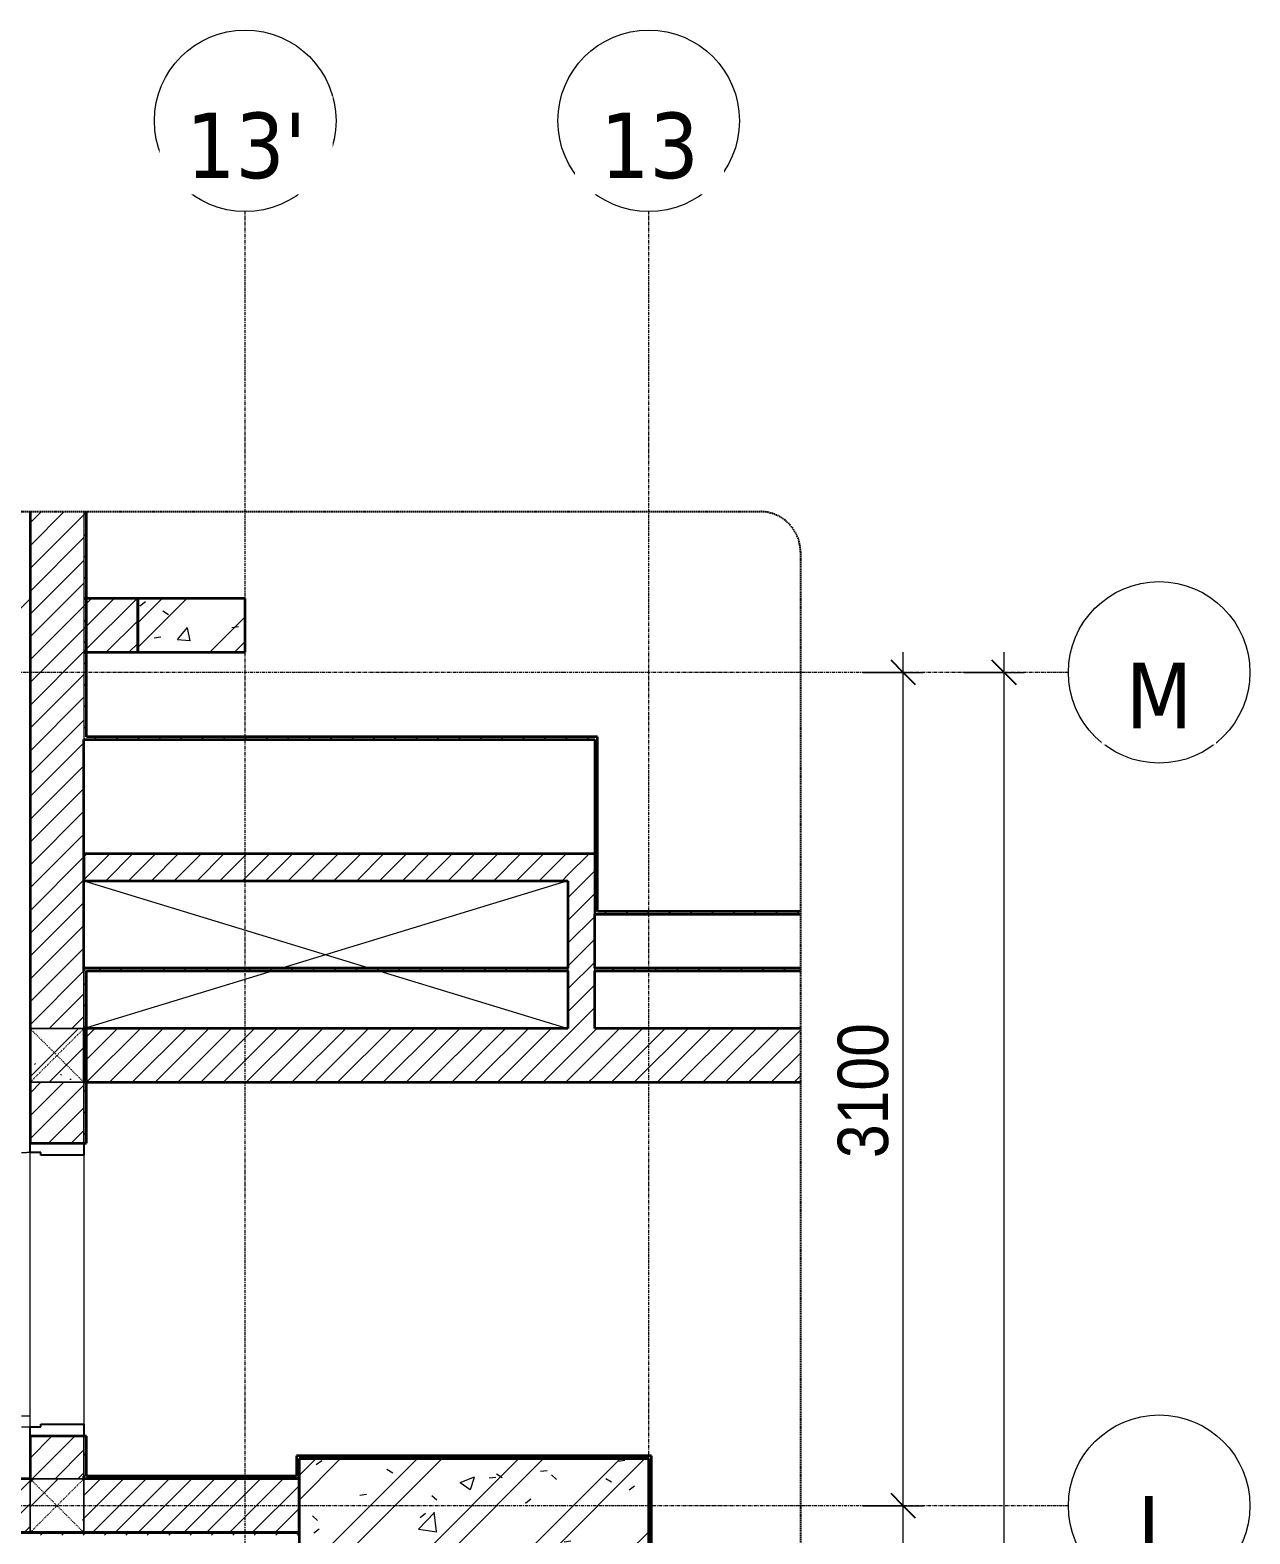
# Model space of a CAD drawing. Header units: millimetres. Extents: x 94264 to 187823, y -5375 to 75426.
# Drawn here: x 142974 to 147510, y 69832 to 75426 of the extents above; entities that cross this region are included whole.
import ezdxf

# ---------------------------------------------------------------- set-up
doc = ezdxf.new("R2010")
doc.units = ezdxf.units.MM
for name, pattern in [('Dash', [6, 3, -3]), ('Dash - Tight', [4.5, 3, -1.5]), ('Grid Line', [22.225, 12.7, -3.175, 3.175, -3.175]), ('Hidden', [7.14375, 4.7625, -2.38125])]:
    doc.linetypes.add(name, pattern=pattern)
for name, color, linetype, lineweight in [('0-2', 10, 'Continuous', 5), ('0-3', 10, 'Continuous', 18), ('A-ANNO-DIMS', 211, 'Continuous', 9), ('A-ANNO-DIMS-75', 211, 'Continuous', 9), ('A-DETL-GENF-2', 92, 'Dash - Tight', 18), ('A-DETL-GENF-3', 92, 'Hidden', 25), ('A-DOOR', 31, 'Continuous', 18), ('A-DOOR-FRAM', 31, 'Continuous', 25), ('A-WALL', 113, 'Continuous', 18), ('A-WALL-1', 113, 'Continuous', 35), ('A-WALL-PATT-1', 111, 'Continuous', 18), ('A-WALL-PATT-2', 9, 'Continuous', 18), ('A-WALL-PATT-3', 10, 'Continuous', 18), ('I-WALL-1', 250, 'Continuous', 35), ('I-WALL-3', 2, 'Continuous', 35), ('S-COLS', 52, 'Continuous', 18), ('S-COLS-1', 9, 'Continuous', 18), ('S-COLS-2', 250, 'Continuous', 35), ('S-COLS-4', 52, 'Dash', 18), ('S-COLS-5', 52, 'Continuous', 35), ('S-COLS-HDLN', 52, 'Dash', 18), ('S-GRID-1', 1, 'Grid Line', 9), ('S-GRID-IDEN', 1, 'Continuous', 9)]:
    doc.layers.add(name, color=color, linetype=linetype, lineweight=lineweight)
doc.styles.add('Tahoma_B', font='tahomabd.ttf', dxfattribs={"height": 243.75})
doc.styles.add('UTM Avo', font='', dxfattribs={"width": 0.9, "height": 187.5})
doc.styles.get('UTM Avo').set_extended_font_data('UTM Avo')
doc.dimstyles.new('1_Dim_chi_tiet_2_5', dxfattribs={"dimscale": 304.8, "dimtxt": 187.368928, "dimasz": 0.295276, "dimexe": 0.246063, "dimexo": 0.0625, "dimgap": 0.024606, "dimtad": 1, "dimdec": 0, "dimrnd": 5, "dimzin": 0, "dimdsep": 46, "dimtxsty": 'UTM Avo', "dimblk1": 'OBLIQUE', "dimblk2": 'OBLIQUE', "dimsah": 1, "dimcen": 0.09, "dimdle": 0.246063, "dimazin": 0, "dimtfac": 1, "dimtdec": 4, "dimtix": 1, "dimtmove": 0, "dimatfit": 3, "dimfxl": 0.492126, "dimfxlon": 1, "dimtvp": 1, "dimtolj": 1, "dimtzin": 0, "dimarcsym": 2})
pattern_1 = [(45, (0, 0), (-188.5854, 188.5854), []), (45, (0, 285.75), (-188.5854, 188.5854), [])]
pattern_2 = [(50, (0, 0), (546.5526, -47.8174), [57.15, -628.65]), (355, (0, 0), (-105.7283, 573.17), [45.72, -502.92]), (100.451, (45.55, -4), (440.8275, 525.35), [48.57, -534.27]), (46.184, (0, 152.4), (813.2367, -126.1284), [85.725, -942.975]), (96.636, (67.8, 141.9), (712.2074, 742.2826), [72.855, -801.405]), (351.184, (0, 152.4), (712.215, 742.276), [68.58, -754.38]), (21, (76.2, 114.3), (454.8433, -306.796), [57.15, -628.65]), (326, (76.2, 114.3), (185.4063, 552.5638), [45.72, -502.92]), (71.451, (114.1, 88.73), (640.2512, 245.7641), [48.57, -534.27]), (37.5, (0, 0), (9.26637, 253.66504), [25.146, -471.678, 25.146, -485.394, -504.825]), (37.5, (0, 0), (9.26637, 253.66504), [-1007.364, 25.146, -479.679]), (7.5, (0, 0), (200.45944, 300.5414), [25.146, -265.938, 25.146, -460.248, -192.405]), (7.5, (0, 0), (200.45944, 300.5414), [-776.478, 25.146, -167.259]), (327.5, (-169.93, 0), (406.77284, -17.18643), [25.146, -165.354, 25.146, -569.214, -788.67]), (327.5, (-169.93, 0), (406.77284, -17.18643), [-784.86, 25.146, -763.524]), (317.5, (-246.13, 0), (444.3881, 76.2803), [25.146, -222.504, 25.146, -369.57, -560.07]), (317.5, (-246.13, 0), (444.3881, 76.2803), [-642.366, 25.146, -534.924])]
pattern_3 = [(45, (28821.75, 0), (-39.774756, 39.774756), [])]
pattern_4 = [(45, (28821.75, 0), (-42.426407, 42.426407), [])]
pattern_5 = [(50, (28821.75, 0), (546.5526, -47.8174), [57.15, -628.65]), (355, (28821.75, 0), (-105.7283, 573.17), [45.72, -502.92]), (100.451, (28867.3, -4), (440.8275, 525.35), [48.57, -534.27]), (46.184, (28821.75, 152.4), (813.2367, -126.1284), [85.725, -942.975]), (96.636, (28889.5, 141.9), (712.2074, 742.2826), [72.855, -801.405]), (351.184, (28821.75, 152.4), (712.215, 742.276), [68.58, -754.38]), (21, (28897.95, 114.3), (454.8433, -306.796), [57.15, -628.65]), (326, (28897.95, 114.3), (185.4063, 552.5638), [45.72, -502.92]), (71.451, (28935.85, 88.73), (640.2512, 245.764), [48.57, -534.27]), (37.5, (28821.75, 0), (9.26637, 253.66504), [5.029, -491.795, 5.029, -505.511, -504.825]), (37.5, (28821.75, 0), (9.26637, 253.66504), [-1007.364, 5.029, -499.796]), (7.5, (28821.75, 0), (200.45944, 300.5414), [5.029, -286.055, 5.029, -480.365, -192.405]), (7.5, (28821.75, 0), (200.45944, 300.5414), [-776.478, 5.029, -187.376]), (327.5, (28651.82, 0), (406.77284, -17.18643), [5.029, -185.471, 5.029, -589.331, -788.67]), (327.5, (28651.82, 0), (406.77284, -17.18643), [-784.86, 5.029, -783.641]), (317.5, (28575.62, 0), (444.3881, 76.2803), [5.029, -242.621, 5.029, -389.687, -560.07]), (317.5, (28575.62, 0), (444.3881, 76.2803), [-642.366, 5.029, -555.041]), (45, (28821.75, 0), (-188.5854, 188.5854), []), (45, (28821.75, 285.75), (-188.5854, 188.5854), [])]

# ---------------------------------------------------------------- blocks, each defined once
blk = doc.blocks.new('NCV_TKTC_KET CAU_rvt-2-TKCS_RAMP DỐC 2 - MẶT BẰNG TẦNG 1')
at = {"layer": 'S-COLS-1'}
h = blk.add_hatch(dxfattribs=at)
h.set_pattern_fill('FP_5', color=256, style=0, pattern_type=2)
h.set_pattern_definition(pattern_1)
h.paths.add_polyline_path([(114952.6, 73111.9), (114952.6, 73311.9), (114552.6, 73311.9), (114552.6, 73111.9)])
h = blk.add_hatch(dxfattribs=at)
h.set_pattern_fill('FP_6', color=256, style=0, pattern_type=2)
h.set_pattern_definition(pattern_2)
h.paths.add_polyline_path([(114952.6, 73111.9), (114952.6, 73311.9), (114552.6, 73311.9), (114552.6, 73111.9)])
h = blk.add_hatch(dxfattribs=at)
h.set_pattern_fill('FP_5', color=256, style=0, pattern_type=2)
h.set_pattern_definition(pattern_1)
h.paths.add_polyline_path([(116452.6, 69761.9), (116452.6, 70111.9), (115152.6, 70111.9), (115152.6, 69761.9)])
h = blk.add_hatch(dxfattribs=at)
h.set_pattern_fill('FP_6', color=256, style=0, pattern_type=2)
h.set_pattern_definition(pattern_2)
h.paths.add_polyline_path([(116452.6, 69761.9), (116452.6, 70111.9), (115152.6, 70111.9), (115152.6, 69761.9)])
at = {"layer": 'S-COLS-2'}
for p, q in [((114552.6, 73311.9), (114552.6, 73111.9)), ((114952.6, 73311.9), (114552.6, 73311.9)), ((114952.6, 73111.9), (114952.6, 73311.9)), ((114552.6, 73111.9), (114952.6, 73111.9)), ((116452.6, 70111.9), (115152.6, 70111.9)), ((115152.6, 70111.9), (115152.6, 69761.9)), ((116452.6, 69761.9), (116452.6, 70111.9))]:
    blk.add_line(p, q, dxfattribs=at)
blk = doc.blocks.new('NCV_TKTC_TANG 1_rvt-2-TKCS_RAMP DỐC 2 - MẶT BẰNG TẦNG 1')
at = {"layer": 'A-WALL-PATT-2'}
h = blk.add_hatch(dxfattribs=at)
h.set_pattern_fill('FP_1', color=256, style=0, pattern_type=2)
h.set_pattern_definition([(45, (0, 0), (-42.426407, 42.426407), [])])
h.paths.add_polyline_path([(114152.6, 73236.9), (114152.6, 73336.9), (112352.6, 73336.9), (112352.6, 73236.9), (113844.7, 73236.9)])
at = {"layer": 'A-WALL-PATT-3'}
h = blk.add_hatch(dxfattribs=at)
h.set_pattern_fill('FP_7', color=256, style=0, pattern_type=2)
h.set_pattern_definition([(45, (0, 0), (-39.774756, 39.774756), [])])
h.paths.add_polyline_path([(115142.6, 69826.9), (115152.6, 69826.9), (115152.6, 69836.9), (112152.6, 69836.9), (112152.6, 69826.9), (114491.3, 69826.9)])
at = {"layer": 'I-WALL-1'}
for p, q in [((115152.6, 69836.9), (112152.6, 69836.9)), ((115152.6, 69826.9), (115152.6, 69836.9))]:
    blk.add_line(p, q, dxfattribs=at)
blk = doc.blocks.new('FD_05 - FD_05-1000x2200mm-835433-TKCS_RAMP DỐC 2 - MẶT BẰNG TẦNG 1')
at = {"layer": 'A-DETL-GENF-2'}
for p, q in [((510, -100), (470, -100)), ((470, -100), (470, -1120)), ((510, -1120), (510, -100)), ((470, -1120), (510, -1120))]:
    blk.add_line(p, q, dxfattribs=at)
blk.add_arc((510, -100), 1020, 180, 267.7525, dxfattribs=at)
at = {"layer": 'A-DOOR-FRAM'}
for p, q in [((-545, 100), (-500, 100)), ((-545, -100), (-545, 100)), ((-500, 100), (-500, -60)), ((500, 100), (545, 100)), ((500, -60), (500, 100)), ((545, 100), (545, -100)), ((-510, -100), (-545, -100)), ((-500, -60), (-510, -60)), ((-510, -60), (-510, -100)), ((510, -60), (500, -60)), ((510, -100), (510, -60)), ((545, -100), (510, -100))]:
    blk.add_line(p, q, dxfattribs=at)
blk = doc.blocks.new('G1_SOF - BO TRU - 200x200-3051103-TKCS_RAMP DỐC 2 - MẶT BẰNG TẦNG 1')
at = {"layer": 'S-COLS-HDLN'}
for p, q in [((-100, -100), (100, 100)), ((100, -100), (-100, 100))]:
    blk.add_line(p, q, dxfattribs=at)
blk = doc.blocks.new('BORDER VIEW - BORDER VIEW-2145816-TKCS_RAMP DỐC 2 - MẶT BẰNG TẦNG 1')
at = {"layer": 'A-DETL-GENF-3'}
for p, q in [((150, 12837.9), (20414.4, 12837.9)), ((20564.4, 12687.9), (20564.4, 150))]:
    blk.add_line(p, q, dxfattribs=at)
blk.add_arc((20414.4, 12687.9), 150, 0, 90, dxfattribs=at)
blk = doc.blocks.new('Grid - M_Grid Head - Circle-353313-TKCS_RAMP DỐC 2 - MẶT BẰNG TẦNG 1')
at = {"layer": 'S-GRID-IDEN'}
blk.add_circle((0, 0), 4.5, dxfattribs=at)
blk = doc.blocks.new('DIMBLOCK23-TKCS_RAMP DỐC 2 - MẶT BẰNG TẦNG 1')
at = {"layer": 'A-ANNO-DIMS-75'}
for p, q in [((146070.7, 69936.9), (146295.7, 69936.9)), ((146220.7, 69936.9), (146070.7, 69936.9)), ((146220.7, 61661.9), (146220.7, 69936.9)), ((146070.7, 61736.9), (146295.7, 61736.9)), ((146220.7, 61736.9), (146070.7, 61736.9))]:
    blk.add_line(p, q, dxfattribs=at)
at = {"layer": 'A-ANNO-DIMS-75', "lineweight": 25}
for p, q in [((146220.7, 69936.9), (146175.7, 69981.9)), ((146220.7, 69936.9), (146265.7, 69891.9)), ((146220.7, 61736.9), (146175.7, 61781.9)), ((146220.7, 61736.9), (146265.7, 61691.9))]:
    blk.add_line(p, q, dxfattribs=at)
at = {"layer": 'A-ANNO-DIMS-75', "color": 0, "insert": (145977.1, 65580.2), "char_height": 187.5, "width": 616.236, "attachment_point": 1, "rotation": 90, "line_spacing_factor": 1.110334, "style": 'UTM Avo'}
blk.add_mtext('8200', dxfattribs=at)
blk = doc.blocks.new('_Oblique')
at = {"color": 0, "linetype": 'ByBlock', "lineweight": -2}
blk.add_line((-0.5, -0.5), (0.5, 0.5), dxfattribs=at)
blk = doc.blocks.new('DIMBLOCK24-TKCS_RAMP DỐC 2 - MẶT BẰNG TẦNG 1')
at = {"layer": 'A-ANNO-DIMS-75', "lineweight": 25}
for p, q in [((146220.7, 73036.9), (146175.7, 73081.9)), ((146220.7, 73036.9), (146265.7, 72991.9)), ((146220.7, 69936.9), (146175.7, 69981.9)), ((146220.7, 69936.9), (146265.7, 69891.9))]:
    blk.add_line(p, q, dxfattribs=at)
at = {"layer": 'A-ANNO-DIMS-75'}
for p, q in [((146220.7, 69936.9), (146220.7, 73111.9)), ((146070.7, 73036.9), (146295.7, 73036.9)), ((146220.7, 73036.9), (146070.7, 73036.9)), ((146070.7, 69936.9), (146295.7, 69936.9)), ((146220.7, 69936.9), (146070.7, 69936.9))]:
    blk.add_line(p, q, dxfattribs=at)
at = {"layer": 'A-ANNO-DIMS-75', "color": 0, "insert": (145977.1, 71230.1), "char_height": 187.5, "width": 616.236, "attachment_point": 1, "rotation": 90, "line_spacing_factor": 1.110334, "style": 'UTM Avo'}
blk.add_mtext('3100', dxfattribs=at)
blk = doc.blocks.new('DIMBLOCK25-TKCS_RAMP DỐC 2 - MẶT BẰNG TẦNG 1')
at = {"layer": 'A-ANNO-DIMS-75', "lineweight": 25}
for p, q in [((146595.7, 73036.9), (146550.7, 73081.9)), ((146595.7, 73036.9), (146640.7, 72991.9)), ((146595.7, 61736.9), (146550.7, 61781.9)), ((146595.7, 61736.9), (146640.7, 61691.9))]:
    blk.add_line(p, q, dxfattribs=at)
at = {"layer": 'A-ANNO-DIMS-75'}
for p, q in [((146595.7, 61661.9), (146595.7, 73111.9)), ((146445.7, 73036.9), (146670.7, 73036.9)), ((146595.7, 73036.9), (146445.7, 73036.9)), ((146445.7, 61736.9), (146670.7, 61736.9)), ((146595.7, 61736.9), (146445.7, 61736.9))]:
    blk.add_line(p, q, dxfattribs=at)
at = {"layer": 'A-ANNO-DIMS-75', "color": 0, "insert": (146352.1, 67066), "char_height": 187.5, "width": 770.294, "attachment_point": 1, "rotation": 90, "line_spacing_factor": 1.110334, "style": 'UTM Avo'}
blk.add_mtext('11300', dxfattribs=at)

msp = doc.modelspace()

# ---------------------------------------------------------------- hatches: boundary and pattern name
at = {"layer": 'A-WALL-PATT-1'}
h = msp.add_hatch(dxfattribs=at)
h.set_pattern_fill('FP_1', color=256, style=0, pattern_type=2)
h.set_pattern_definition(pattern_4)
h.paths.add_polyline_path([(143174.3, 70036.9), (143174.3, 70195.3), (142974.3, 70195.3), (142974.3, 70036.9)])
h.paths.add_polyline_path([(142974.3, 71285.3), (143174.3, 71285.3), (143174.3, 71511.9), (142974.3, 71511.9)])
h.paths.add_polyline_path([(143174.3, 71711.9), (143174.3, 73634.9), (142974.3, 73634.9), (142974.3, 71711.9)])
h = msp.add_hatch(dxfattribs=at)
h.set_pattern_fill('FP_7', color=256, style=0, pattern_type=2)
h.set_pattern_definition(pattern_3)
h.paths.add_polyline_path([(143174.3, 72796.9), (143184.3, 72796.9), (143184.3, 73634.9), (143174.3, 73634.9), (143174.3, 72847.7)])
h = msp.add_hatch(dxfattribs=at)
h.set_pattern_fill('FP_1', color=256, style=0, pattern_type=2)
h.set_pattern_definition(pattern_4)
h.paths.add_polyline_path([(143174.3, 73111.9), (143374.3, 73111.9), (143374.3, 73311.9), (143174.3, 73311.9), (143174.3, 73286.7)])
h = msp.add_hatch(dxfattribs=at)
h.set_pattern_fill('FP_7', color=256, style=0, pattern_type=2)
h.set_pattern_definition(pattern_3)
h.paths.add_polyline_path([(143174.3, 72786.9), (145074.3, 72786.9), (145074.3, 72796.9), (143174.3, 72796.9)])
h = msp.add_hatch(dxfattribs=at)
h.set_pattern_fill('FP_7', color=256, style=0, pattern_type=2)
h.set_pattern_definition(pattern_3)
h.paths.add_polyline_path([(145074.3, 72136.9), (145084.3, 72136.9), (145084.3, 72796.9), (145074.3, 72796.9), (145074.3, 72786.9)])
h = msp.add_hatch(dxfattribs=at)
h.set_pattern_fill('FP_1', color=256, style=0, pattern_type=2)
h.set_pattern_definition(pattern_4)
h.paths.add_polyline_path([(143174.3, 72261.9), (144974.3, 72261.9), (144974.3, 72361.9), (143174.3, 72361.9)])
h = msp.add_hatch(dxfattribs=at)
h.set_pattern_fill('FP_1', color=256, style=0, pattern_type=2)
h.set_pattern_definition(pattern_4)
h.paths.add_polyline_path([(144974.3, 71711.9), (145074.3, 71711.9), (145074.3, 72361.9), (144974.3, 72361.9), (144974.3, 71926.9)])
h = msp.add_hatch(dxfattribs=at)
h.set_pattern_fill('FP_7', color=256, style=0, pattern_type=2)
h.set_pattern_definition(pattern_3)
h.paths.add_polyline_path([(145838.7, 72136.9), (145838.7, 72146.9), (145084.3, 72146.9), (145084.3, 72136.9)])
h = msp.add_hatch(dxfattribs=at)
h.set_pattern_fill('FP_7', color=256, style=0, pattern_type=2)
h.set_pattern_definition(pattern_3)
h.paths.add_polyline_path([(145838.7, 71926.9), (145838.7, 71936.9), (145074.3, 71936.9), (145074.3, 71926.9)])
h.paths.add_polyline_path([(143313.1, 71926.9), (144974.3, 71926.9), (144974.3, 71936.9), (143174.3, 71936.9), (143174.3, 71926.9), (143184.3, 71926.9)])
h = msp.add_hatch(dxfattribs=at)
h.set_pattern_fill('FP_7', color=256, style=0, pattern_type=2)
h.set_pattern_definition(pattern_3)
h.paths.add_polyline_path([(143184.3, 70046.9), (143184.3, 70195.3), (143174.3, 70195.3), (143174.3, 70046.9)])
h.paths.add_polyline_path([(143184.3, 71285.3), (143184.3, 71926.9), (143174.3, 71926.9), (143174.3, 71285.3)])
h = msp.add_hatch(dxfattribs=at)
h.set_pattern_fill('FP_1', color=256, style=0, pattern_type=2)
h.set_pattern_definition(pattern_4)
h.paths.add_polyline_path([(143174.3, 71511.9), (145074.3, 71511.9), (145074.3, 71711.9), (143174.3, 71711.9)])
h = msp.add_hatch(dxfattribs=at)
h.set_pattern_fill('FP_1', color=256, style=0, pattern_type=2)
h.set_pattern_definition(pattern_4)
h.paths.add_polyline_path([(145838.7, 71511.9), (145838.7, 71711.9), (145074.3, 71711.9), (145074.3, 71511.9)])
h = msp.add_hatch(dxfattribs=at)
h.set_pattern_fill('FP_7', color=256, style=0, pattern_type=2)
h.set_pattern_definition(pattern_3)
h.paths.add_polyline_path([(145274.4, 70111.9), (145284.4, 70111.9), (145284.4, 70121.9), (143964.3, 70121.9), (143964.3, 70111.9), (143974.3, 70111.9)])
h = msp.add_hatch(dxfattribs=at)
h.set_pattern_fill('FP_7', color=256, style=0, pattern_type=2)
h.set_pattern_definition(pattern_3)
h.paths.add_polyline_path([(143974.3, 70036.9), (143974.3, 70111.9), (143964.3, 70111.9), (143964.3, 70036.9)])
h = msp.add_hatch(dxfattribs=at)
h.set_pattern_fill('FP_7', color=256, style=0, pattern_type=2)
h.set_pattern_definition(pattern_3)
h.paths.add_polyline_path([(145282, 60796.9), (145284.4, 60796.9), (145284.4, 62061.9), (145274.4, 62061.9), (145274.4, 60796.9)])
h.paths.add_polyline_path([(145274.4, 63151.9), (145284.4, 63151.9), (145284.4, 70111.9), (145274.4, 70111.9), (145274.4, 63189.2)])
h = msp.add_hatch(dxfattribs=at)
h.set_pattern_fill('FP_7', color=256, style=0, pattern_type=2)
h.set_pattern_definition(pattern_3)
h.paths.add_polyline_path([(143964.3, 70036.9), (143964.3, 70046.9), (143174.3, 70046.9), (143174.3, 70036.9), (143313.1, 70036.9)])
h = msp.add_hatch(dxfattribs=at)
h.set_pattern_fill('FP_1', color=256, style=0, pattern_type=2)
h.set_pattern_definition(pattern_4)
h.paths.add_polyline_path([(143974.3, 69836.9), (143974.3, 70036.9), (143174.3, 70036.9), (143174.3, 69836.9), (143313.1, 69836.9)])
h.paths.add_polyline_path([(142974.3, 69836.9), (142974.3, 70036.9), (140974.3, 70036.9), (140974.3, 69836.9), (142019.9, 69836.9)])
at = {"layer": 'S-COLS-1'}
h = msp.add_hatch(dxfattribs=at)
h.set_pattern_fill('FP_12', color=256, style=0, pattern_type=2)
h.set_pattern_definition(pattern_5)
h.paths.add_polyline_path([(143174.3, 71511.9), (143174.3, 71711.9), (142974.3, 71711.9), (142974.3, 71511.9)])
h = msp.add_hatch(dxfattribs=at)
h.set_pattern_fill('FP_12', color=256, style=0, pattern_type=2)
h.set_pattern_definition(pattern_5)
h.paths.add_polyline_path([(143174.3, 71511.9), (143174.3, 71711.9), (142974.3, 71711.9), (142974.3, 71511.9)])
h = msp.add_hatch(dxfattribs=at)
h.set_pattern_fill('FP_12', color=256, style=0, pattern_type=2)
h.set_pattern_definition(pattern_5)
h.paths.add_polyline_path([(143174.3, 69836.9), (143174.3, 70036.9), (142974.3, 70036.9), (142974.3, 69836.9)])
h = msp.add_hatch(dxfattribs=at)
h.set_pattern_fill('FP_12', color=256, style=0, pattern_type=2)
h.set_pattern_definition(pattern_5)
h.paths.add_polyline_path([(143174.3, 69836.9), (143174.3, 70036.9), (142974.3, 70036.9), (142974.3, 69836.9)])

# ---------------------------------------------------------------- linework, layer by layer
at = {"layer": '0-3'}
for p, q in [((143174.3, 72261.9), (144238, 71936.9)), ((144974.3, 72261.9), (143910.7, 71936.9)), ((143878, 71926.9), (143184.3, 71715)), ((144270.7, 71926.9), (144974.3, 71711.9))]:
    msp.add_line(p, q, dxfattribs=at)
at = {"layer": 'A-WALL'}
for p, q in [((143174.3, 73634.9), (143174.3, 72786.9)), ((143174.3, 71926.9), (143174.3, 71711.9)), ((143174.3, 71285.3), (143174.3, 71926.9)), ((144974.3, 71936.9), (144974.3, 71926.9)), ((145074.3, 71926.9), (145074.3, 71936.9)), ((142974.3, 71711.9), (143174.3, 71711.9)), ((143174.3, 71511.9), (142974.3, 71511.9)), ((143174.3, 71511.9), (143174.3, 71285.3)), ((142974.3, 70230.3), (142974.3, 71250.3)), ((143174.3, 71240.3), (143174.3, 70240.3)), ((143174.3, 70195.3), (143174.3, 70046.9)), ((143174.3, 70046.9), (143174.3, 70195.3)), ((142974.3, 70036.9), (143174.3, 70036.9)), ((142974.3, 69836.9), (142974.3, 70036.9)), ((143174.3, 70036.9), (143174.3, 69836.9))]:
    msp.add_line(p, q, dxfattribs=at)
at = {"layer": 'A-WALL-1'}
for p, q in [((142974.3, 73634.9), (142974.3, 71711.9)), ((143374.3, 73311.9), (143174.3, 73311.9)), ((143374.3, 73111.9), (143374.3, 73311.9)), ((143174.3, 73111.9), (143374.3, 73111.9)), ((143174.3, 71926.9), (143174.3, 72786.9)), ((145074.3, 72361.9), (143174.3, 72361.9)), ((143174.3, 72361.9), (143174.3, 72261.9)), ((143174.3, 72261.9), (144974.3, 72261.9)), ((144974.3, 72261.9), (144974.3, 71936.9)), ((145074.3, 71936.9), (145074.3, 72136.9)), ((144974.3, 71926.9), (144974.3, 71711.9)), ((145074.3, 71711.9), (145074.3, 71926.9)), ((144974.3, 71711.9), (143174.3, 71711.9)), ((145838.7, 71711.9), (145074.3, 71711.9)), ((142974.3, 71511.9), (142974.3, 71285.3)), ((143174.3, 71511.9), (145838.7, 71511.9)), ((142974.3, 71285.3), (143174.3, 71285.3)), ((142974.3, 70195.3), (142974.3, 70036.9)), ((143174.3, 70195.3), (142974.3, 70195.3)), ((143174.3, 70036.9), (143174.3, 70046.9)), ((142974.3, 70036.9), (140974.3, 70036.9)), ((143974.3, 70036.9), (143174.3, 70036.9)), ((143974.3, 69836.9), (143974.3, 70036.9)), ((140974.3, 69836.9), (142974.3, 69836.9)), ((143174.3, 69836.9), (143974.3, 69836.9))]:
    msp.add_line(p, q, dxfattribs=at)
at = {"layer": 'I-WALL-3'}
for p, q in [((143184.3, 72796.9), (143184.3, 73634.9)), ((143174.3, 72786.9), (145074.3, 72786.9)), ((145084.3, 72796.9), (143184.3, 72796.9)), ((145074.3, 72786.9), (145074.3, 72136.9)), ((145084.3, 72146.9), (145084.3, 72796.9)), ((145074.3, 72136.9), (145838.7, 72136.9)), ((145838.7, 72146.9), (145084.3, 72146.9)), ((144974.3, 71936.9), (143174.3, 71936.9)), ((143174.3, 71936.9), (143174.3, 71926.9)), ((143184.3, 71926.9), (144974.3, 71926.9)), ((143184.3, 71285.3), (143184.3, 71926.9)), ((145838.7, 71936.9), (145074.3, 71936.9)), ((145074.3, 71926.9), (145838.7, 71926.9)), ((143174.3, 71711.9), (143174.3, 71511.9)), ((143174.3, 71285.3), (143184.3, 71285.3)), ((143184.3, 70195.3), (143174.3, 70195.3)), ((143184.3, 70046.9), (143184.3, 70195.3)), ((145284.4, 70121.9), (143964.3, 70121.9)), ((143964.3, 70121.9), (143964.3, 70046.9)), ((143974.3, 70111.9), (145274.4, 70111.9)), ((143974.3, 70036.9), (143974.3, 70111.9)), ((145274.4, 70111.9), (145274.4, 69761.9)), ((145284.4, 63151.9), (145284.4, 70121.9)), ((143174.3, 70046.9), (143174.3, 70036.9)), ((143964.3, 70046.9), (143184.3, 70046.9))]:
    msp.add_line(p, q, dxfattribs=at)
at = {"layer": 'S-COLS'}
for p, q in [((143174.3, 71711.9), (142974.3, 71711.9)), ((143174.3, 71511.9), (143174.3, 71711.9)), ((142974.3, 71511.9), (143174.3, 71511.9)), ((143174.3, 70036.9), (142974.3, 70036.9)), ((142974.3, 70036.9), (142974.3, 69836.9)), ((143174.3, 69836.9), (143174.3, 70036.9))]:
    msp.add_line(p, q, dxfattribs=at)
at = {"layer": 'S-COLS-5'}
for p, q in [((142974.3, 71711.9), (142974.3, 71511.9)), ((142974.3, 69836.9), (143174.3, 69836.9))]:
    msp.add_line(p, q, dxfattribs=at)
at = {"layer": 'S-GRID-1'}
for p, q in [((143774.3, 72876.3), (143774.3, 74751.3)), ((145274.3, 72876.3), (145274.3, 74751.3)), ((144959.7, 73036.9), (126310.5, 73036.9)), ((146834.7, 73036.9), (144959.7, 73036.9)), ((143774.3, 61681.8), (143774.3, 72876.3)), ((145274.3, 61681.8), (145274.3, 72876.3)), ((144959.7, 69936.9), (126310.5, 69936.9)), ((146834.7, 69936.9), (144959.7, 69936.9))]:
    msp.add_line(p, q, dxfattribs=at)

# ---------------------------------------------------------------- block references
at = {"layer": '0-2'}
for name in ['NCV_TKTC_TANG 1_rvt-2-TKCS_RAMP DỐC 2 - MẶT BẰNG TẦNG 1', 'NCV_TKTC_KET CAU_rvt-2-TKCS_RAMP DỐC 2 - MẶT BẰNG TẦNG 1']:
    msp.add_blockref(name, (28821.8, 0), dxfattribs=at)
at = {"layer": 'A-DETL-GENF-2'}
msp.add_blockref('BORDER VIEW - BORDER VIEW-2145816-TKCS_RAMP DỐC 2 - MẶT BẰNG TẦNG 1', (125274.3, 60796.9), dxfattribs=at)
at = {"layer": 'A-DOOR', "rotation": 270.0000000000001}
msp.add_blockref('FD_05 - FD_05-1000x2200mm-835433-TKCS_RAMP DỐC 2 - MẶT BẰNG TẦNG 1', (143074.3, 70740.3), dxfattribs=at)
at = {"layer": 'S-COLS-4', "rotation": 180}
for p in [(143074.3, 71611.9), (143074.3, 69936.9)]:
    msp.add_blockref('G1_SOF - BO TRU - 200x200-3051103-TKCS_RAMP DỐC 2 - MẶT BẰNG TẦNG 1', p, dxfattribs=at)
at = {"layer": 'S-GRID-IDEN', "xscale": 74.99999999999996, "yscale": 74.99999999999996, "zscale": 74.99999999999996}
for p in [(143774.3, 75088.8), (145274.3, 75088.8)]:
    msp.add_blockref('Grid - M_Grid Head - Circle-353313-TKCS_RAMP DỐC 2 - MẶT BẰNG TẦNG 1', p, dxfattribs=at)
at = {"layer": 'S-GRID-IDEN', "xscale": 74.99999999999996, "yscale": 74.99999999999996, "zscale": 74.99999999999996, "rotation": 89.9999999999998}
for p in [(147172.2, 73036.9), (147172.2, 69936.9)]:
    msp.add_blockref('Grid - M_Grid Head - Circle-353313-TKCS_RAMP DỐC 2 - MẶT BẰNG TẦNG 1', p, dxfattribs=at)

# ---------------------------------------------------------------- dimensions: what is measured, and where the dimension line sits
at = {"layer": 'A-ANNO-DIMS'}
for base, p1, p2, override, picture, middle in [((146220.7, 73036.9), (146070.7, 69936.9), (146070.7, 73036.9), {"dimpost": '<>', "dimfxl": 3099.949304}, 'DIMBLOCK24-TKCS_RAMP DỐC 2 - MẶT BẰNG TẦNG 1', (146116.2, 71486.9)), ((146595.7, 73036.9), (146445.7, 61736.9), (146445.7, 73036.9), {"dimpost": '<>', "dimfxl": 11299.949304}, 'DIMBLOCK25-TKCS_RAMP DỐC 2 - MẶT BẰNG TẦNG 1', (146491.2, 67386.9)), ((146220.7, 69936.9), (146070.7, 61736.9), (146070.7, 69936.9), {"dimpost": '<>', "dimfxl": 8200}, 'DIMBLOCK23-TKCS_RAMP DỐC 2 - MẶT BẰNG TẦNG 1', (146116.2, 65836.9))]:
    dim = msp.add_linear_dim(base=base, p1=p1, p2=p2, angle=90, dimstyle='1_Dim_chi_tiet_2_5', override=override, dxfattribs=at)
    dim.commit()
    dim.dimension.update_dxf_attribs({"geometry": picture, "text_midpoint": middle})

# ---------------------------------------------------------------- next in the draw order: texts
at = {"layer": 'S-GRID-IDEN', "char_height": 243.75, "attachment_point": 5, "line_spacing_factor": 0.996129, "style": 'Tahoma_B', "bg_fill": 3, "box_fill_scale": 1.25, "bg_fill_color": 256, "bg_fill_true_color": 13158600, "bg_fill_transparency": 0}
for s, insert, width in [("\\pt952.49944,1904.99888,2857.50075,3810.00019,4762.49962,5714.99906,6667.50094,7620.00037,8572.49981,9524.99925,10477.50113,11430.00056,12382.5,13334.99944,14287.49888,15240.00075,16192.50019,17144.99963,18097.49906,19050.00094,20002.50038,20954.99981,21907.49925,22860.00113,23812.50056,24765,25717.49944,26669.99887,27622.50075,28575.00019,29527.49963,30479.99906;13'", (143777.5, 74995.1), 521.25), ('\\pt952.49944,1904.99888,2857.50075,3810.00019,4762.49962,5714.99906,6667.50094,7620.00037,8572.49981,9524.99925,10477.50113,11430.00056,12382.5,13334.99944,14287.49888,15240.00075,16192.50019,17144.99963,18097.49906,19050.00094,20002.50038,20954.99981,21907.49925,22860.00113,23812.50056,24765,25717.49944,26669.99887,27622.50075,28575.00019,29527.49963,30479.99906;13', (145277.5, 74995.1), 432), ('\\pt952.49944,1904.99888,2857.50075,3810.00019,4762.49962,5714.99906,6667.50094,7620.00037,8572.49981,9524.99925,10477.50113,11430.00056,12382.5,13334.99944,14287.49888,15240.00075,16192.50019,17144.99963,18097.49906,19050.00094,20002.50038,20954.99981,21907.49925,22860.00113,23812.50056,24765,25717.49944,26669.99887,27622.50075,28575.00019,29527.49963,30479.99906;M', (147171.5, 72951), 303), ('\\pt952.49944,1904.99888,2857.50075,3810.00019,4762.49962,5714.99906,6667.50094,7620.00037,8572.49981,9524.99925,10477.50113,11430.00056,12382.5,13334.99944,14287.49888,15240.00075,16192.50019,17144.99963,18097.49906,19050.00094,20002.50038,20954.99981,21907.49925,22860.00113,23812.50056,24765,25717.49944,26669.99887,27622.50075,28575.00019,29527.49963,30479.99906;L', (147171.5, 69851), 193.5)]:
    msp.add_mtext(s, dxfattribs=dict(at, insert=insert, width=width))

doc.saveas('drawing.dxf')
